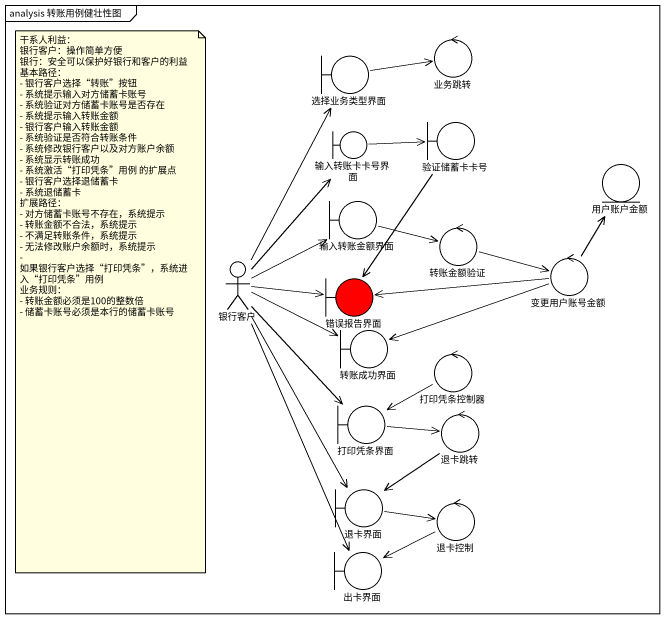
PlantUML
@startuml
mainframe analysis 转账用例健壮性图
boundary 选择业务类型界面
control 业务跳转
boundary 输入转账卡卡号界面
boundary 验证储蓄卡卡号
entity 用户账户金额
boundary 输入转账金额界面
control 转账金额验证
actor 银行客户
control 变更用户账号金额
boundary 错误报告界面 #FF0000
boundary 转账成功界面
control 打印凭条控制器
boundary 打印凭条界面
control 退卡跳转
boundary 退卡界面
control 退卡控制
boundary 出卡界面
选择业务类型界面 -right-> 业务跳转
输入转账卡卡号界面 -right-> 验证储蓄卡卡号
验证储蓄卡卡号 --> 错误报告界面
输入转账金额界面 -right-> 转账金额验证
转账金额验证 -right-> 变更用户账号金额
银行客户 -up-> 选择业务类型界面
银行客户 -up-> 输入转账卡卡号界面
银行客户 -up-> 输入转账金额界面
银行客户 -right-> 错误报告界面
银行客户 -right-> 转账成功界面
银行客户 --> 打印凭条界面
银行客户 --> 退卡界面
银行客户 --> 出卡界面
变更用户账号金额 -up-> 用户账户金额
变更用户账号金额 -left-> 错误报告界面
变更用户账号金额 -left-> 转账成功界面
打印凭条控制器 -left-> 打印凭条界面
打印凭条界面 -right-> 退卡跳转
退卡跳转 --> 退卡界面
退卡界面 -right-> 退卡控制
退卡控制 -left-> 出卡界面
note as N1
  干系人利益：
  银行客户：操作简单方便
  银行：安全可以保护好银行和客户的利益
  基本路径：
  - 银行客户选择“转账”按钮
  - 系统提示输入对方储蓄卡账号
  - 系统验证对方储蓄卡账号是否存在
  - 系统提示输入转账金额
  - 银行客户输入转账金额
  - 系统验证是否符合转账条件
  - 系统修改银行客户以及对方账户余额
  - 系统显示转账成功
  - 系统激活“打印凭条”用例 的扩展点
  - 银行客户选择退储蓄卡
  - 系统退储蓄卡
  扩展路径：
  - 对方储蓄卡账号不存在，系统提示
  - 转账金额不合法，系统提示
  - 不满足转账条件，系统提示
  - 无法修改账户余额时，系统提示
  - 如果银行客户选择“打印凭条”，系统进入“打印凭条”用例
  业务规则：
  - 转账金额必须是100的整数倍
  - 储蓄卡账号必须是本行的储蓄卡账号
end note
@enduml
